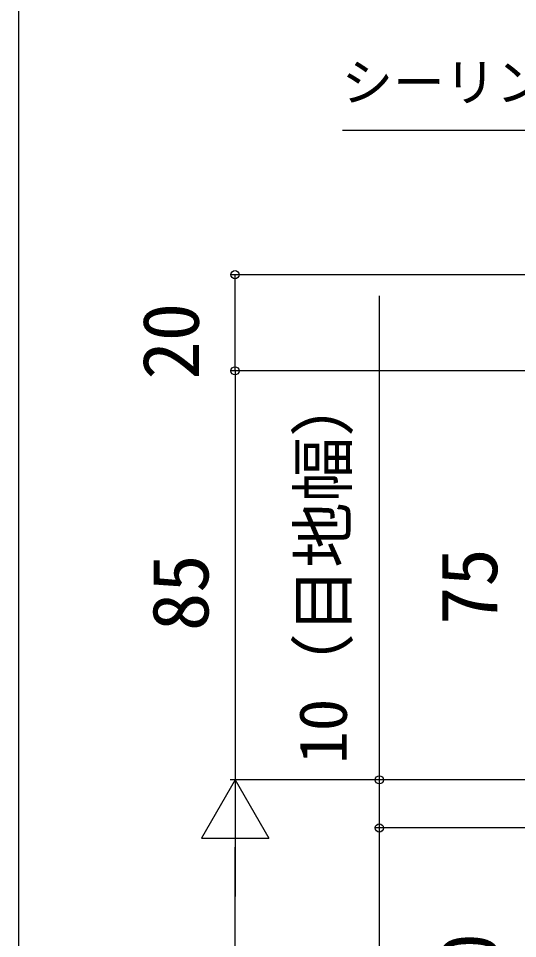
# Model space of a CAD drawing. Units: millimetres, scale not verified. Extents: x -700 to 700, y -1044 to 1038.
# Drawn here: x -700 to -596.3, y 637.1 to 828.4 of the extents above; entities that cross this region are included whole.
import ezdxf
from ezdxf.enums import TextEntityAlignment as Align

# ---------------------------------------------------------------- set-up
doc = ezdxf.new("R2010")
doc.units = ezdxf.units.MM
doc.header["$LTSCALE"] = 6
doc.layers.add('0-7_YKK_D', color=6, linetype='Continuous')
doc.layers.add('0-8_YKK_ZWAK', color=7, linetype='Continuous')
doc.styles.add('ＭＳ ゴシック', font='')
doc.styles.get('ＭＳ ゴシック').set_extended_font_data('MS Gothic')

msp = doc.modelspace()

# ---------------------------------------------------------------- linework, layer by layer
at = {"layer": '0-7_YKK_D'}
for p, q in [((-497.154, 775.102), (-655.991, 775.102)), ((-654.991, 755.104), (-654.991, 775.102)), ((-533.991, 755.104), (-655.991, 755.104)), ((-533.991, 755.104), (-655.991, 755.104)), ((-654.991, 755.104), (-654.991, 670.104)), ((-654.991, 670.102), (-661.991, 657.978)), ((-477.328, 670.104), (-655.991, 670.104)), ((-546.584, 670.102), (-655.991, 670.102)), ((-654.991, 670.102), (-647.991, 657.978)), ((-654.991, 670.102), (-654.991, 645.853)), ((-477.328, 670.104), (-625.991, 670.104)), ((-514.509, 660.104), (-625.991, 660.104)), ((-494.037, 660.102), (-625.991, 660.102)), ((-624.991, 178.105), (-624.991, 660.104)), ((-661.991, 657.978), (-647.991, 657.978)), ((-654.991, 182.103), (-654.991, 656.102))]:
    msp.add_line(p, q, dxfattribs=at)
for points in [[(-490.022, 775.104), (-492.426, 777.508), (-520.022, 805.104), (-632.642, 805.104)], [(-624.991, 660.102), (-624.991, 670.104), (-624.991, 770.695)]]:
    msp.add_lwpolyline(points, dxfattribs=at)
for centre in [(-654.991, 775.102), (-654.991, 755.104), (-624.991, 670.104), (-624.991, 660.104), (-624.991, 660.102)]:
    msp.add_circle(centre, 0.85, dxfattribs=at)
at = {"layer": '0-8_YKK_ZWAK'}
msp.add_line((-700, 996.1), (-700, -1043.9), dxfattribs=at)

# ---------------------------------------------------------------- texts
at = {"layer": '0-7_YKK_D', "style": 'ＭＳ ゴシック'}
msp.add_text('シーリング（別途）', height=7.845, dxfattribs=at).set_placement((-632.851, 808.818), align=Align.BOTTOM_LEFT)
for s, height, p in [('20', 11.73, (-658.991, 753.285)), ('10（目地幅）', 9.971, (-628.769, 673.418)), ('75', 11.73, (-596.991, 702.286)), ('85', 11.73, (-656.991, 701.013)), ('10', 11.73, (-596.991, 622.25))]:
    msp.add_text(s, height=height, rotation=90, dxfattribs=at).set_placement(p, align=Align.BOTTOM_LEFT)

doc.saveas('drawing.dxf')
